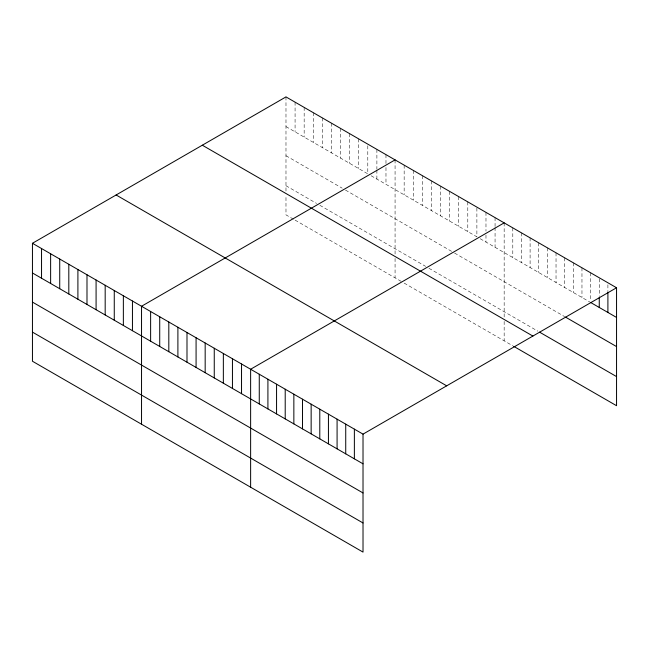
<?xml version="1.0" encoding="UTF-8"?>
<svg xmlns="http://www.w3.org/2000/svg" width="649" height="649" viewBox="0 0 649 649"><rect width="100%" height="100%" fill="white"/><g stroke="black" fill="none" stroke-linecap="round" stroke-linejoin="round"><path stroke-width="0.49" stroke-dasharray="3.25 2.43" d="M285.982 96.904L285.982 192.534M285.982 126.596L367.796 173.835L367.796 144.143M371.106 175.741L476.885 236.812L476.885 207.12M480.187 238.727L589.746 301.98M285.982 155.728L342.177 188.169M345.487 190.084L453.748 252.583M454.568 253.061L564.679 316.631M285.982 185.736L316.558 203.388M319.868 205.303L425.647 266.374M428.957 268.28L537.875 331.168M293.421 219.159L285.982 214.868L285.982 195.446M295.076 220.116L402.51 282.145M404.157 283.094L512.799 345.82M607.902 284.749L607.902 291.677M599.262 278.762L599.262 296.577M590.614 272.783L590.614 300.495M581.966 267.794L581.966 297.485M573.318 262.804L573.318 292.496M564.679 257.807L564.679 287.499M556.031 252.818L556.031 282.51M547.383 247.829L547.383 277.521M538.743 242.831L538.743 272.523M530.095 237.842L530.095 267.534M521.447 232.853L521.447 262.545M512.799 227.864L512.799 257.556M504.159 222.867L504.159 317.523M504.159 321.409L504.159 340.83M495.065 217.618L495.065 226.525M495.065 227.515L495.065 247.31M485.979 212.369L485.979 231.174M485.979 235.133L485.979 242.061M467.791 201.871L467.791 231.571M458.705 196.631L458.705 226.323M449.611 191.382L449.611 221.074M440.525 186.133L440.525 215.825M431.431 180.884L431.431 210.576M422.345 175.636L422.345 205.327M413.251 170.387L413.251 200.079M404.157 165.138L404.157 194.83M395.071 159.889L395.071 254.546M395.071 258.432L395.071 277.845M385.977 154.64L385.977 163.548M385.977 167.507L385.977 184.332M376.891 149.392L376.891 169.186M376.891 170.176L376.891 179.083M358.71 138.894L358.71 168.586M349.616 133.645L349.616 163.337M340.522 128.397L340.522 158.088M331.436 123.148L331.436 152.84M322.342 117.899L322.342 147.591M313.256 112.65L313.256 142.342M304.162 107.401L304.162 137.093M295.076 102.153L295.076 131.844"/><path stroke-width="0.97" d="M32.45 243.286L363.018 434.132L363.018 552.096L32.45 361.242L32.45 243.286L285.982 96.904L616.55 287.758L616.55 405.714L513.667 346.323M395.071 159.889L141.539 306.263L141.539 424.219M504.159 222.867L250.628 369.24L250.628 487.204M363.018 434.132L616.55 287.758M590.614 302.475L616.55 317.45M565.539 317.126L616.55 346.582M539.603 332.166L616.55 376.59M202.318 145.214L532.886 336.06M116.114 194.976L446.682 385.831M32.45 272.978L363.018 463.824M32.45 302.101L363.018 492.956M32.45 332.11L363.018 522.964M607.902 292.667L607.902 312.461M599.262 297.567L599.262 307.464M354.37 429.143L354.37 458.835M345.73 424.154L345.73 453.846M337.082 419.157L337.082 448.848M328.435 414.167L328.435 443.859M319.787 409.178L319.787 438.87M311.147 404.181L311.147 433.881M302.499 399.192L302.499 428.884M293.851 394.203L293.851 423.894M285.211 389.213L285.211 418.905M276.563 384.216L276.563 413.908M267.915 379.227L267.915 408.919M259.267 374.238L259.267 403.929M241.533 364L241.533 393.692M232.447 358.751L232.447 388.443M223.353 353.502L223.353 383.194M214.259 348.253L214.259 377.945M205.173 343.005L205.173 372.696M196.079 337.756L196.079 367.448M186.993 332.507L186.993 362.199M177.899 327.258L177.899 356.95M168.813 322.009L168.813 351.701M159.719 316.761L159.719 346.452M150.625 311.512L150.625 341.204M132.445 301.014L132.445 330.706M123.359 295.766L123.359 325.457M114.265 290.517L114.265 320.208M105.179 285.268L105.179 314.96M96.084 280.019L96.084 309.711M86.99 274.77L86.99 304.462M77.904 269.522L77.904 299.213M68.81 264.273L68.81 293.965M59.724 259.024L59.724 288.716M50.63 253.775L50.63 283.475M41.544 248.535L41.544 278.226"/></g></svg>
